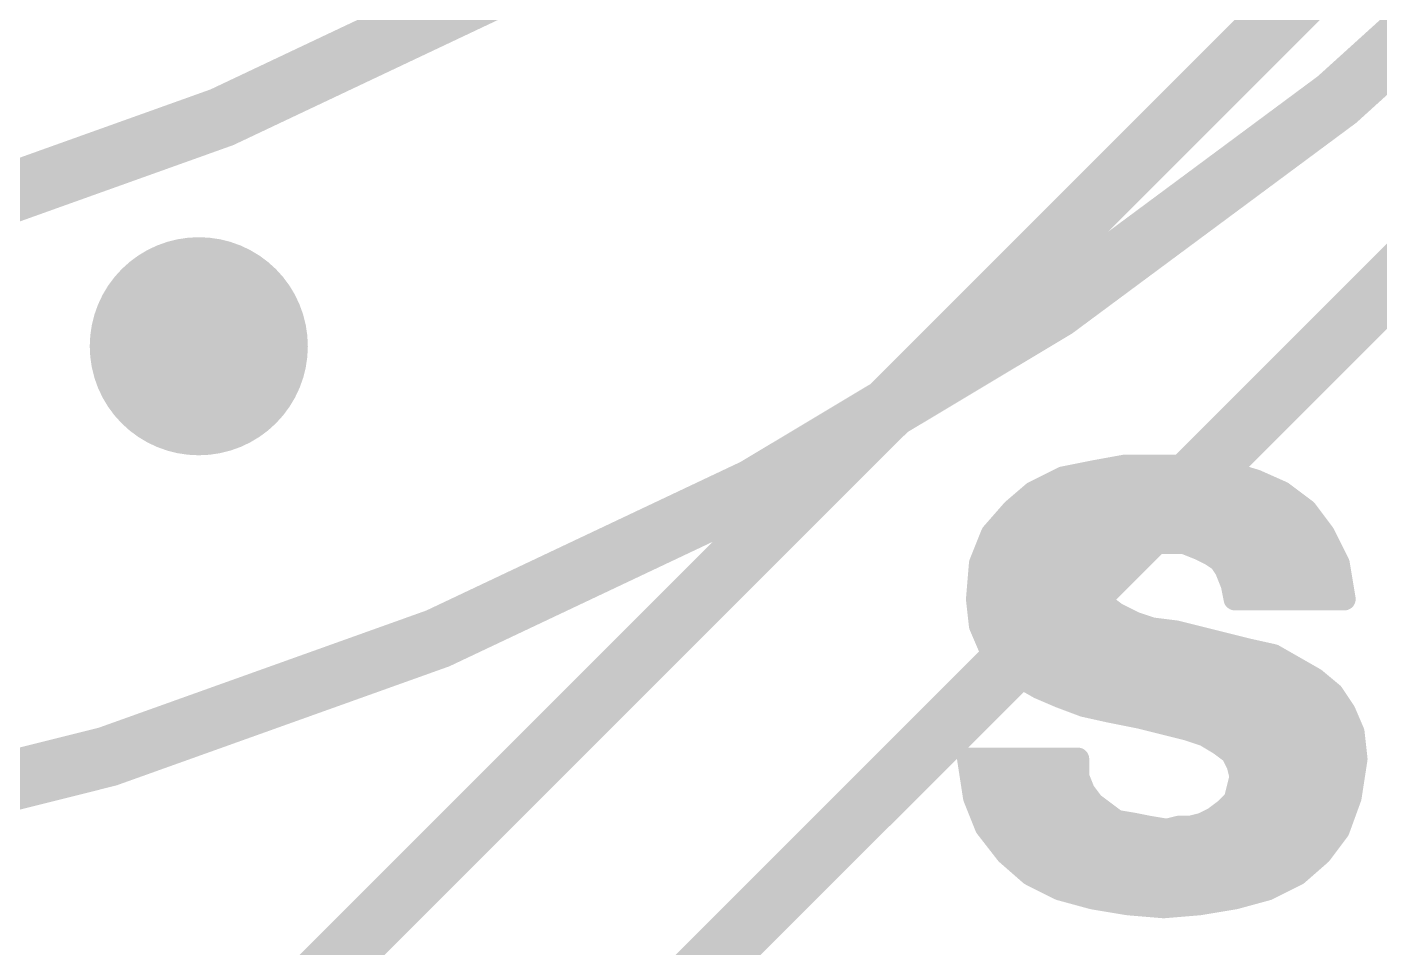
# Model space of a CAD drawing. Extents: x -32 to 75, y -41 to 41.
# Drawn here: x 21.01 to 25.579, y 6.858 to 9.968 of the extents above; entities that cross this region are included whole.
import ezdxf

# ---------------------------------------------------------------- set-up
doc = ezdxf.new("R2010")
doc.units = 0
for name, color, linetype in [('16', 132, 'CONTINUOUS'), ('18', 110, 'CONTINUOUS'), ('21', 41, 'CONTINUOUS'), ('22', 40, 'CONTINUOUS'), ('51', 53, 'CONTINUOUS')]:
    doc.layers.add(name, color=color, linetype=linetype)

# ---------------------------------------------------------------- blocks, each defined once
blk = doc.blocks.new('ROUNDV')
at = {"const_width": 0.5}
blk.add_lwpolyline([(0, -0.25, 1), (0, 0.25, 1), (0, -0.25)], format="xyb", dxfattribs=at)

msp = doc.modelspace()

# ---------------------------------------------------------------- linework, layer by layer
at = {"layer": '16', "const_width": 0.2032}
for points in [[(29.21, 13.97), (19.05, 3.81)], [(29.21, 12.7), (19.05, 2.54)]]:
    msp.add_lwpolyline(points, dxfattribs=at)
at = {"layer": '21'}
for points, const_width in [([(17.78, 6.9843, 1), (17.78, 31.1157, 1), (17.78, 6.9843)], 0.2032), ([(24.6056, 8.4847, 1), (24.6124, 8.4473)], 0.0381), ([(24.6127, 8.4473, 1), (24.6053, 8.4847)], 0.0381), ([(24.719, 8.5051, 1), (24.719, 8.467)], 0.0381), ([(24.7224, 8.4673, 1), (24.7156, 8.5047)], 0.0381), ([(24.9524, 8.5047, 1), (24.9456, 8.4673)], 0.0381), ([(24.949, 8.467, 1), (24.949, 8.5051)], 0.0381), ([(25.0645, 8.4842, 1), (25.0535, 8.4478)], 0.0381), ([(25.0556, 8.4473, 1), (25.0624, 8.4847)], 0.0381), ([(24.5053, 8.4647, 1), (24.5127, 8.4273)], 0.0381), ([(24.5175, 8.429, 1), (24.5005, 8.463)], 0.0381), ([(24.57, 8.4772, 1), (24.57, 8.4391)], 0.0381), ([(25.085, 8.4391, 1), (25.085, 8.4772)], 0.0381), ([(25.1667, 8.4534, 1), (25.1513, 8.4186)], 0.0381), ([(25.1535, 8.4178, 1), (25.1645, 8.4542)], 0.0381), ([(24.3927, 8.401, 1), (24.3927, 8.3629)], 0.0381), ([(24.4005, 8.413, 1), (24.4175, 8.379)], 0.0381), ([(24.4214, 8.3815, 1), (24.3966, 8.4105)], 0.0381), ([(25.2604, 8.4112, 1), (25.2376, 8.3808)], 0.0381), ([(25.2413, 8.3786, 1), (25.2567, 8.4134)], 0.0381), ([(25.2677, 8.3629, 1), (25.2677, 8.401)], 0.0381), ([(24.3266, 8.3505, 1), (24.3514, 8.3215)], 0.0381), ([(24.3533, 8.3235, 1), (24.3247, 8.3485)], 0.0381), ([(25.3442, 8.3474, 1), (25.3138, 8.3246)], 0.0381), ([(25.3176, 8.3208, 1), (25.3404, 8.3512)], 0.0381), ([(24.3126, 8.3248, 1), (24.3126, 8.2867)], 0.0381), ([(25.3517, 8.2867, 1), (25.3517, 8.3248)], 0.0381), ([(24.2547, 8.2685, 1), (24.2833, 8.2435)], 0.0381), ([(24.2867, 8.2489, 1), (24.2513, 8.2631)], 0.0381), ([(25.406, 8.2645, 1), (25.372, 8.2475)], 0.0381), ([(25.3738, 8.2446, 1), (25.4042, 8.2674)], 0.0381), ([(24.2584, 8.2486, 1), (24.2584, 8.2105)], 0.0381), ([(24.643, 8.2141, 1), (24.655, 8.1779)], 0.0381), ([(24.6649, 8.1854, 1), (24.6331, 8.2066)], 0.0381), ([(24.6744, 8.2245, 1), (24.6836, 8.1875)], 0.0381), ([(24.685, 8.1879, 1), (24.673, 8.2241)], 0.0381), ([(24.713, 8.2341, 1), (24.725, 8.1979)], 0.0381), ([(24.7236, 8.1975, 1), (24.7144, 8.2345)], 0.0381), ([(24.749, 8.2451, 1), (24.749, 8.207)], 0.0381), ([(24.755, 8.2079, 1), (24.743, 8.2441)], 0.0381), ([(24.9261, 8.2437, 1), (24.9119, 8.2083)], 0.0381), ([(24.919, 8.207, 1), (24.919, 8.2451)], 0.0381), ([(24.9775, 8.223, 1), (24.9605, 8.189)], 0.0381), ([(24.9619, 8.1883, 1), (24.9761, 8.2237)], 0.0381), ([(25.4022, 8.2105, 1), (25.4022, 8.2486)], 0.0381), ([(24.2288, 8.1724, 1), (24.2288, 8.1343)], 0.0381), ([(24.2113, 8.1631, 1), (24.2467, 8.1489)], 0.0381), ([(24.248, 8.1544, 1), (24.21, 8.1576)], 0.0381), ([(24.6206, 8.1343, 1), (24.6206, 8.1724)], 0.0381), ([(25.0196, 8.2019, 1), (24.9984, 8.1701)], 0.0381), ([(25.0005, 8.169, 1), (25.0175, 8.203)], 0.0381), ([(25.0549, 8.1766, 1), (25.0231, 8.1554)], 0.0381), ([(25.0474, 8.1724, 1), (25.0474, 8.1343)], 0.0381), ([(25.0284, 8.1501, 1), (25.0496, 8.1819)], 0.0381), ([(25.4578, 8.1591, 1), (25.4202, 8.1529)], 0.0381), ([(25.422, 8.1475, 1), (25.456, 8.1645)], 0.0381), ([(25.4394, 8.1343, 1), (25.4394, 8.1724)], 0.0381), ([(24.5931, 8.1466, 1), (24.6249, 8.1254)], 0.0381), ([(24.6281, 8.136, 1), (24.59, 8.136)], 0.0381), ([(24.6275, 8.1006, 1), (24.5905, 8.0914)], 0.0381), ([(25.0767, 8.1431, 1), (25.0413, 8.1289)], 0.0381), ([(25.0431, 8.1254, 1), (25.0749, 8.1466)], 0.0381), ([(24.2224, 8.0963, 1), (24.2224, 8.0582)], 0.0381), ([(24.59, 8.096, 1), (24.6281, 8.096)], 0.0381), ([(24.6342, 8.0674, 1), (24.6038, 8.0446)], 0.0381), ([(24.6137, 8.0582, 1), (24.6137, 8.0963)], 0.0381), ([(25.0977, 8.0897, 1), (25.0603, 8.0823)], 0.0381), ([(25.0613, 8.0789, 1), (25.0967, 8.0931)], 0.0381), ([(25.0808, 8.0963, 1), (25.0808, 8.0582)], 0.0381), ([(25.4521, 8.0582, 1), (25.4521, 8.0963)], 0.0381), ([(24.2379, 8.0381, 1), (24.2001, 8.0339)], 0.0381), ([(24.2, 8.0376, 1), (24.238, 8.0344)], 0.0381), ([(24.6005, 8.0514, 1), (24.6375, 8.0606)], 0.0381), ([(24.6604, 8.0312, 1), (24.6376, 8.0008)], 0.0381), ([(24.6338, 8.0046, 1), (24.6642, 8.0274)], 0.0381), ([(25.089, 8.055, 1), (25.089, 8.0169)], 0.0381), ([(25.0703, 8.0323, 1), (25.1077, 8.0397)], 0.0381), ([(25.4402, 8.0329, 1), (25.4778, 8.0391)], 0.0381), ([(25.459, 8.0169, 1), (25.459, 8.055)], 0.0381), ([(24.2229, 8.0201, 1), (24.2229, 7.982)], 0.0381), ([(24.669, 7.982, 1), (24.669, 8.0201)], 0.0381), ([(24.6975, 8.003, 1), (24.6805, 7.969)], 0.0381), ([(24.6776, 7.9708, 1), (24.7004, 8.0012)], 0.0381), ([(24.2465, 7.9535, 1), (24.2115, 7.9385)], 0.0381), ([(24.2101, 7.9439, 1), (24.2479, 7.9481)], 0.0381), ([(24.2381, 7.9439, 1), (24.2381, 7.9058)], 0.0381), ([(24.755, 7.9741, 1), (24.743, 7.9379)], 0.0381), ([(24.7405, 7.939, 1), (24.7575, 7.973)], 0.0381), ([(24.8114, 7.9549, 1), (24.8066, 7.9171)], 0.0381), ([(24.803, 7.9179, 1), (24.815, 7.9541)], 0.0381), ([(24.8936, 7.9445, 1), (24.8844, 7.9075)], 0.0381), ([(24.8866, 7.9071, 1), (24.8914, 7.9449)], 0.0381), ([(24.8938, 7.9058, 1), (24.8938, 7.9439)], 0.0381), ([(24.2749, 7.8866, 1), (24.2431, 7.8654)], 0.0381), ([(24.2415, 7.8685, 1), (24.2765, 7.8835)], 0.0381), ([(24.2773, 7.8677, 1), (24.2773, 7.8296)], 0.0381), ([(25.1331, 7.8846, 1), (25.1249, 7.8474)], 0.0381), ([(25.1244, 7.8475, 1), (25.1336, 7.8845)], 0.0381), ([(25.2285, 7.8625, 1), (25.2095, 7.8295)], 0.0381), ([(25.2073, 7.8296, 1), (25.2073, 7.8677)], 0.0381), ([(25.2149, 7.8274, 1), (25.2231, 7.8646)], 0.0381), ([(24.3096, 7.8319, 1), (24.2884, 7.8001)], 0.0381), ([(24.2831, 7.8054, 1), (24.3149, 7.8266)], 0.0381), ([(24.3685, 7.7925, 1), (24.3495, 7.7595)], 0.0381), ([(24.3653, 7.7915, 1), (24.3653, 7.7534)], 0.0381), ([(24.3484, 7.7601, 1), (24.3696, 7.7919)], 0.0381), ([(24.4365, 7.7535, 1), (24.4215, 7.7185)], 0.0381), ([(24.4195, 7.7195, 1), (24.4385, 7.7525)], 0.0381), ([(25.3712, 7.7806, 1), (25.3468, 7.7514)], 0.0381), ([(25.3478, 7.7534, 1), (25.3478, 7.7915)], 0.0381), ([(25.3495, 7.7495, 1), (25.3685, 7.7825)], 0.0381), ([(24.5057, 7.7238, 1), (24.4923, 7.6882)], 0.0381), ([(24.4915, 7.6885, 1), (24.5065, 7.7235)], 0.0381), ([(24.5251, 7.7153, 1), (24.5251, 7.6772)], 0.0381), ([(25.4349, 7.7266, 1), (25.4031, 7.7054)], 0.0381), ([(25.4068, 7.7014, 1), (25.4312, 7.7306)], 0.0381), ([(25.4322, 7.6772, 1), (25.4322, 7.7153)], 0.0381), ([(24.5831, 7.6946, 1), (24.5749, 7.6574)], 0.0381), ([(24.5723, 7.6582, 1), (24.5857, 7.6938)], 0.0381), ([(24.6727, 7.6747, 1), (24.6653, 7.6373)], 0.0381), ([(24.6649, 7.6374, 1), (24.6731, 7.6746)], 0.0381), ([(25.4765, 7.6635, 1), (25.4415, 7.6485)], 0.0381), ([(25.4431, 7.6454, 1), (25.4749, 7.6666)], 0.0381), ([(24.7736, 7.6545, 1), (24.7644, 7.6175)], 0.0381), ([(24.7653, 7.6173, 1), (24.7727, 7.6547)], 0.0381), ([(24.833, 7.6391, 1), (24.833, 7.601)], 0.0381), ([(24.935, 7.6141, 1), (24.923, 7.5779)], 0.0381), ([(24.9244, 7.5775, 1), (24.9336, 7.6145)], 0.0381), ([(25.4744, 7.601, 1), (25.4744, 7.6391)], 0.0381), ([(24.9988, 7.5923, 1), (24.9792, 7.5597)], 0.0381), ([(24.983, 7.5579, 1), (24.995, 7.5941)], 0.0381), ([(25.5079, 7.5881, 1), (25.4701, 7.5839)], 0.0381), ([(25.4715, 7.5785, 1), (25.5065, 7.5935)], 0.0381), ([(25.0504, 7.5612, 1), (25.0276, 7.5308)], 0.0381), ([(25.0419, 7.5629, 1), (25.0419, 7.5248)], 0.0381), ([(25.0292, 7.5297, 1), (25.0488, 7.5623)], 0.0381), ([(25.096, 7.5245, 1), (25.062, 7.5075)], 0.0381), ([(25.0676, 7.5008, 1), (25.0904, 7.5312)], 0.0381), ([(25.4937, 7.5248, 1), (25.4937, 7.5629)], 0.0381), ([(24.189, 7.5151, 1), (24.189, 7.477)], 0.0381), ([(24.2078, 7.4989, 1), (24.1702, 7.4931)], 0.0381), ([(24.1934, 7.4867, 1), (24.1934, 7.4486)], 0.0381), ([(24.5781, 7.496, 1), (24.54, 7.496)], 0.0381), ([(24.559, 7.477, 1), (24.559, 7.5151)], 0.0381), ([(24.559, 7.4486, 1), (24.559, 7.4867)], 0.0381), ([(25.1175, 7.4806, 1), (25.0805, 7.4714)], 0.0381), ([(25.1011, 7.4867, 1), (25.1011, 7.4486)], 0.0381), ([(25.082, 7.4675, 1), (25.116, 7.4845)], 0.0381), ([(25.5178, 7.4931, 1), (25.4802, 7.4989)], 0.0381), ([(25.4801, 7.4939, 1), (25.5179, 7.4981)], 0.0381), ([(25.4946, 7.4486, 1), (25.4946, 7.4867)], 0.0381), ([(24.5767, 7.4431, 1), (24.5413, 7.4289)], 0.0381), ([(24.54, 7.436, 1), (24.5781, 7.436)], 0.0381), ([(25.1275, 7.4314, 1), (25.0905, 7.4406)], 0.0381), ([(25.0905, 7.4314, 1), (25.1275, 7.4406)], 0.0381), ([(24.2051, 7.4104, 1), (24.2051, 7.3723)], 0.0381), ([(24.2267, 7.3731, 1), (24.1913, 7.3589)], 0.0381), ([(24.5942, 7.3974, 1), (24.5638, 7.3746)], 0.0381), ([(24.5613, 7.3789, 1), (24.5967, 7.3931)], 0.0381), ([(24.5768, 7.3723, 1), (24.5768, 7.4104)], 0.0381), ([(25.0979, 7.4104, 1), (25.0979, 7.3723)], 0.0381), ([(25.4969, 7.3595, 1), (25.4611, 7.3725)], 0.0381), ([(25.4829, 7.3723, 1), (25.4829, 7.4104)], 0.0381), ([(24.1902, 7.3631, 1), (24.2278, 7.3689)], 0.0381), ([(24.6204, 7.3612, 1), (24.5976, 7.3308)], 0.0381), ([(24.5938, 7.3346, 1), (24.6242, 7.3574)], 0.0381), ([(25.0455, 7.3395, 1), (25.0725, 7.3125)], 0.0381), ([(25.0704, 7.3108, 1), (25.0476, 7.3412)], 0.0381), ([(25.0705, 7.3606, 1), (25.1075, 7.3514)], 0.0381), ([(25.1025, 7.3425, 1), (25.0755, 7.3695)], 0.0381), ([(25.4602, 7.3689, 1), (25.4978, 7.3631)], 0.0381), ([(24.2293, 7.3342, 1), (24.2293, 7.2961)], 0.0381), ([(24.6501, 7.2961, 1), (24.6501, 7.3342)], 0.0381), ([(24.6921, 7.3048, 1), (24.6859, 7.2672)], 0.0381), ([(24.6776, 7.2708, 1), (24.7004, 7.3012)], 0.0381), ([(24.7527, 7.2947, 1), (24.7453, 7.2573)], 0.0381), ([(24.7459, 7.2572, 1), (24.7521, 7.2948)], 0.0381), ([(24.9705, 7.293, 1), (24.9875, 7.259)], 0.0381), ([(24.9836, 7.2575, 1), (24.9744, 7.2945)], 0.0381), ([(25.0076, 7.3112, 1), (25.0304, 7.2808)], 0.0381), ([(25.0275, 7.279, 1), (25.0105, 7.313)], 0.0381), ([(25.0446, 7.3342, 1), (25.0446, 7.2961)], 0.0381), ([(25.4605, 7.2961, 1), (25.4605, 7.3342)], 0.0381), ([(24.264, 7.2777, 1), (24.234, 7.2543)], 0.0381), ([(24.2313, 7.2589, 1), (24.2667, 7.2731)], 0.0381), ([(24.27, 7.2581, 1), (24.27, 7.22)], 0.0381), ([(24.8021, 7.2848, 1), (24.7959, 7.2472)], 0.0381), ([(24.7953, 7.2473, 1), (24.8027, 7.2847)], 0.0381), ([(24.8544, 7.2745, 1), (24.8636, 7.2375)], 0.0381), ([(24.8559, 7.2372, 1), (24.8621, 7.2748)], 0.0381), ([(24.899, 7.2851, 1), (24.899, 7.247)], 0.0381), ([(24.9036, 7.2475, 1), (24.8944, 7.2845)], 0.0381), ([(24.9344, 7.2845, 1), (24.9436, 7.2475)], 0.0381), ([(24.939, 7.247, 1), (24.939, 7.2851)], 0.0381), ([(25.4211, 7.2625, 1), (25.4569, 7.2495)], 0.0381), ([(25.4542, 7.2446, 1), (25.4238, 7.2674)], 0.0381), ([(25.4262, 7.22, 1), (25.4262, 7.2581)], 0.0381), ([(24.3315, 7.1903, 1), (24.3065, 7.1617)], 0.0381), ([(24.304, 7.1643, 1), (24.334, 7.1877)], 0.0381), ([(24.3341, 7.1819, 1), (24.3341, 7.1438)], 0.0381), ([(25.3638, 7.1874, 1), (25.3942, 7.1646)], 0.0381), ([(25.3639, 7.1438, 1), (25.3639, 7.1819)], 0.0381), ([(25.3915, 7.1617, 1), (25.3665, 7.1903)], 0.0381), ([(24.4075, 7.123, 1), (24.3905, 7.089)], 0.0381), ([(24.3865, 7.0917, 1), (24.4115, 7.1203)], 0.0381), ([(25.2865, 7.1203, 1), (25.3115, 7.0917)], 0.0381), ([(25.3075, 7.089, 1), (25.2905, 7.123)], 0.0381), ([(24.4378, 7.1057, 1), (24.4378, 7.0676)], 0.0381), ([(24.504, 7.0744, 1), (24.494, 7.0376)], 0.0381), ([(24.4905, 7.039, 1), (24.5075, 7.073)], 0.0381), ([(25.1905, 7.073, 1), (25.2075, 7.039)], 0.0381), ([(25.204, 7.0376, 1), (25.194, 7.0744)], 0.0381), ([(25.2602, 7.0676, 1), (25.2602, 7.1057)], 0.0381), ([(24.6121, 7.0448, 1), (24.6059, 7.0072)], 0.0381), ([(24.604, 7.0076, 1), (24.614, 7.0444)], 0.0381), ([(24.7026, 7.0295, 1), (24.7026, 6.9914)], 0.0381), ([(24.7306, 7.025, 1), (24.7274, 6.987)], 0.0381), ([(24.7259, 6.9872, 1), (24.7321, 7.0248)], 0.0381), ([(24.9659, 7.0248, 1), (24.9721, 6.9872)], 0.0381), ([(24.9706, 6.987, 1), (24.9674, 7.025)], 0.0381), ([(24.9954, 6.9914, 1), (24.9954, 7.0295)], 0.0381), ([(25.084, 7.0444, 1), (25.094, 7.0076)], 0.0381), ([(25.0921, 7.0072, 1), (25.0859, 7.0448)], 0.0381), ([(24.8474, 7.015, 1), (24.8506, 6.977)], 0.0381), ([(24.8474, 6.977, 1), (24.8506, 7.015)], 0.0381)]:
    msp.add_lwpolyline(points, format="xyb", dxfattribs=dict(at, const_width=const_width))
at = {"layer": '21', "const_width": 0.0762}
for points in [[(24.509, 8.446), (24.609, 8.466)], [(24.609, 8.466), (24.719, 8.486)], [(24.719, 8.486), (24.949, 8.486)], [(24.949, 8.486), (25.059, 8.466)], [(25.059, 8.466), (25.159, 8.436)], [(24.409, 8.396), (24.509, 8.446)], [(24.57, 8.4582), (25.085, 8.4582)], [(25.159, 8.436), (25.249, 8.396)], [(24.339, 8.336), (24.409, 8.396)], [(24.3927, 8.382), (25.2677, 8.382)], [(25.249, 8.396), (25.329, 8.336)], [(24.269, 8.256), (24.339, 8.336)], [(25.329, 8.336), (25.389, 8.256)], [(24.3126, 8.3058), (25.3517, 8.3058)], [(24.229, 8.156), (24.269, 8.256)], [(25.389, 8.256), (25.439, 8.156)], [(24.2584, 8.2296), (25.4022, 8.2296)], [(24.649, 8.196), (24.609, 8.136)], [(24.679, 8.206), (24.649, 8.196)], [(24.719, 8.216), (24.679, 8.206)], [(24.749, 8.226), (24.719, 8.216)], [(24.919, 8.226), (24.749, 8.226)], [(24.969, 8.206), (24.919, 8.226)], [(25.009, 8.186), (24.969, 8.206)], [(24.219, 8.036), (24.229, 8.156)], [(24.2288, 8.1534), (24.6206, 8.1534)], [(25.039, 8.166), (25.009, 8.186)], [(25.059, 8.136), (25.039, 8.166)], [(25.0474, 8.1534), (25.4394, 8.1534)], [(25.439, 8.156), (25.459, 8.036)], [(24.609, 8.136), (24.609, 8.096)], [(24.609, 8.096), (24.619, 8.056)], [(25.079, 8.086), (25.059, 8.136)], [(24.2224, 8.0772), (24.6137, 8.0772)], [(24.619, 8.056), (24.649, 8.016)], [(25.089, 8.036), (25.079, 8.086)], [(25.0808, 8.0772), (25.4521, 8.0772)], [(24.229, 7.946), (24.219, 8.036)], [(24.649, 8.016), (24.689, 7.986)], [(25.459, 8.036), (25.089, 8.036)], [(24.2229, 8.001), (24.669, 8.001)], [(24.689, 7.986), (24.749, 7.956)], [(24.259, 7.876), (24.229, 7.946)], [(24.2381, 7.9248), (24.8938, 7.9248)], [(24.749, 7.956), (24.809, 7.936)], [(24.809, 7.936), (24.889, 7.926)], [(24.889, 7.926), (25.129, 7.866)], [(24.299, 7.816), (24.259, 7.876)], [(24.2773, 7.8486), (25.2073, 7.8486)], [(25.129, 7.866), (25.219, 7.846)], [(25.219, 7.846), (25.359, 7.766)], [(24.359, 7.776), (24.299, 7.816)], [(24.429, 7.736), (24.359, 7.776)], [(24.3653, 7.7724), (25.3478, 7.7724)], [(24.499, 7.706), (24.429, 7.736)], [(25.359, 7.766), (25.419, 7.716)], [(24.579, 7.676), (24.499, 7.706)], [(24.5251, 7.6962), (25.4322, 7.6962)], [(25.419, 7.716), (25.459, 7.656)], [(24.669, 7.656), (24.579, 7.676)], [(24.769, 7.636), (24.669, 7.656)], [(25.459, 7.656), (25.489, 7.586)], [(24.929, 7.596), (24.769, 7.636)], [(24.833, 7.62), (25.4744, 7.62)], [(24.989, 7.576), (24.929, 7.596)], [(25.039, 7.546), (24.989, 7.576)], [(25.489, 7.586), (25.499, 7.496)], [(25.079, 7.516), (25.039, 7.546)], [(25.0419, 7.5438), (25.4937, 7.5438)], [(25.099, 7.476), (25.079, 7.516)], [(24.209, 7.366), (24.189, 7.496)], [(24.189, 7.496), (24.559, 7.496)], [(24.1934, 7.4676), (24.559, 7.4676)], [(24.559, 7.496), (24.559, 7.436)], [(25.109, 7.436), (25.099, 7.476)], [(25.1011, 7.4676), (25.4946, 7.4676)], [(25.499, 7.496), (25.479, 7.366)], [(24.559, 7.436), (24.579, 7.386)], [(25.089, 7.356), (25.109, 7.436)], [(24.2051, 7.3914), (24.5768, 7.3914)], [(24.249, 7.266), (24.209, 7.366)], [(24.579, 7.386), (24.609, 7.346)], [(25.0979, 7.3914), (25.4829, 7.3914)], [(25.479, 7.366), (25.439, 7.256)], [(24.609, 7.346), (24.689, 7.286)], [(25.019, 7.296), (25.059, 7.326)], [(25.059, 7.326), (25.089, 7.356)], [(24.2293, 7.3152), (24.6501, 7.3152)], [(24.689, 7.286), (24.749, 7.276)], [(24.749, 7.276), (24.799, 7.266)], [(24.939, 7.266), (24.979, 7.276)], [(24.979, 7.276), (25.019, 7.296)], [(25.0446, 7.3152), (25.4605, 7.3152)], [(24.319, 7.176), (24.249, 7.266)], [(24.27, 7.239), (25.4262, 7.239)], [(24.799, 7.266), (24.859, 7.256)], [(24.859, 7.256), (24.899, 7.266)], [(24.899, 7.266), (24.939, 7.266)], [(25.439, 7.256), (25.379, 7.176)], [(24.399, 7.106), (24.319, 7.176)], [(24.3341, 7.1628), (25.3639, 7.1628)], [(25.379, 7.176), (25.299, 7.106)], [(24.499, 7.056), (24.399, 7.106)], [(25.299, 7.106), (25.199, 7.056)], [(24.4378, 7.0866), (25.2602, 7.0866)], [(24.609, 7.026), (24.499, 7.056)], [(25.199, 7.056), (25.089, 7.026)], [(24.729, 7.006), (24.609, 7.026)], [(24.7026, 7.0104), (24.9954, 7.0104)], [(24.849, 6.996), (24.729, 7.006)], [(24.969, 7.006), (24.849, 6.996)], [(25.089, 7.026), (24.969, 7.006)]]:
    msp.add_lwpolyline(points, dxfattribs=at)
at = {"layer": '22', "const_width": 0.2032}
msp.add_lwpolyline([(17.78, 6.9843, 1), (17.78, 31.1157, 1), (17.78, 6.9843)], format="xyb", dxfattribs=at)
at = {"layer": '51', "const_width": 0.2032}
for points in [[(17.78, 1.27, 1), (17.78, 36.83, 1), (17.78, 1.27)], [(17.78, 6.985, 1), (17.78, 31.115, 1), (17.78, 6.985)], [(17.78, 8.89, 1), (17.78, 29.21, 1), (17.78, 8.89)]]:
    msp.add_lwpolyline(points, format="xyb", dxfattribs=at)

# ---------------------------------------------------------------- block references
at = {"layer": '18', "xscale": 0.7366, "yscale": 0.7366}
msp.add_blockref('ROUNDV', (21.59, 8.89), dxfattribs=at)
msp.add_blockref('ROUNDV', (21.59, 8.89), dxfattribs=at)

doc.saveas('drawing.dxf')
